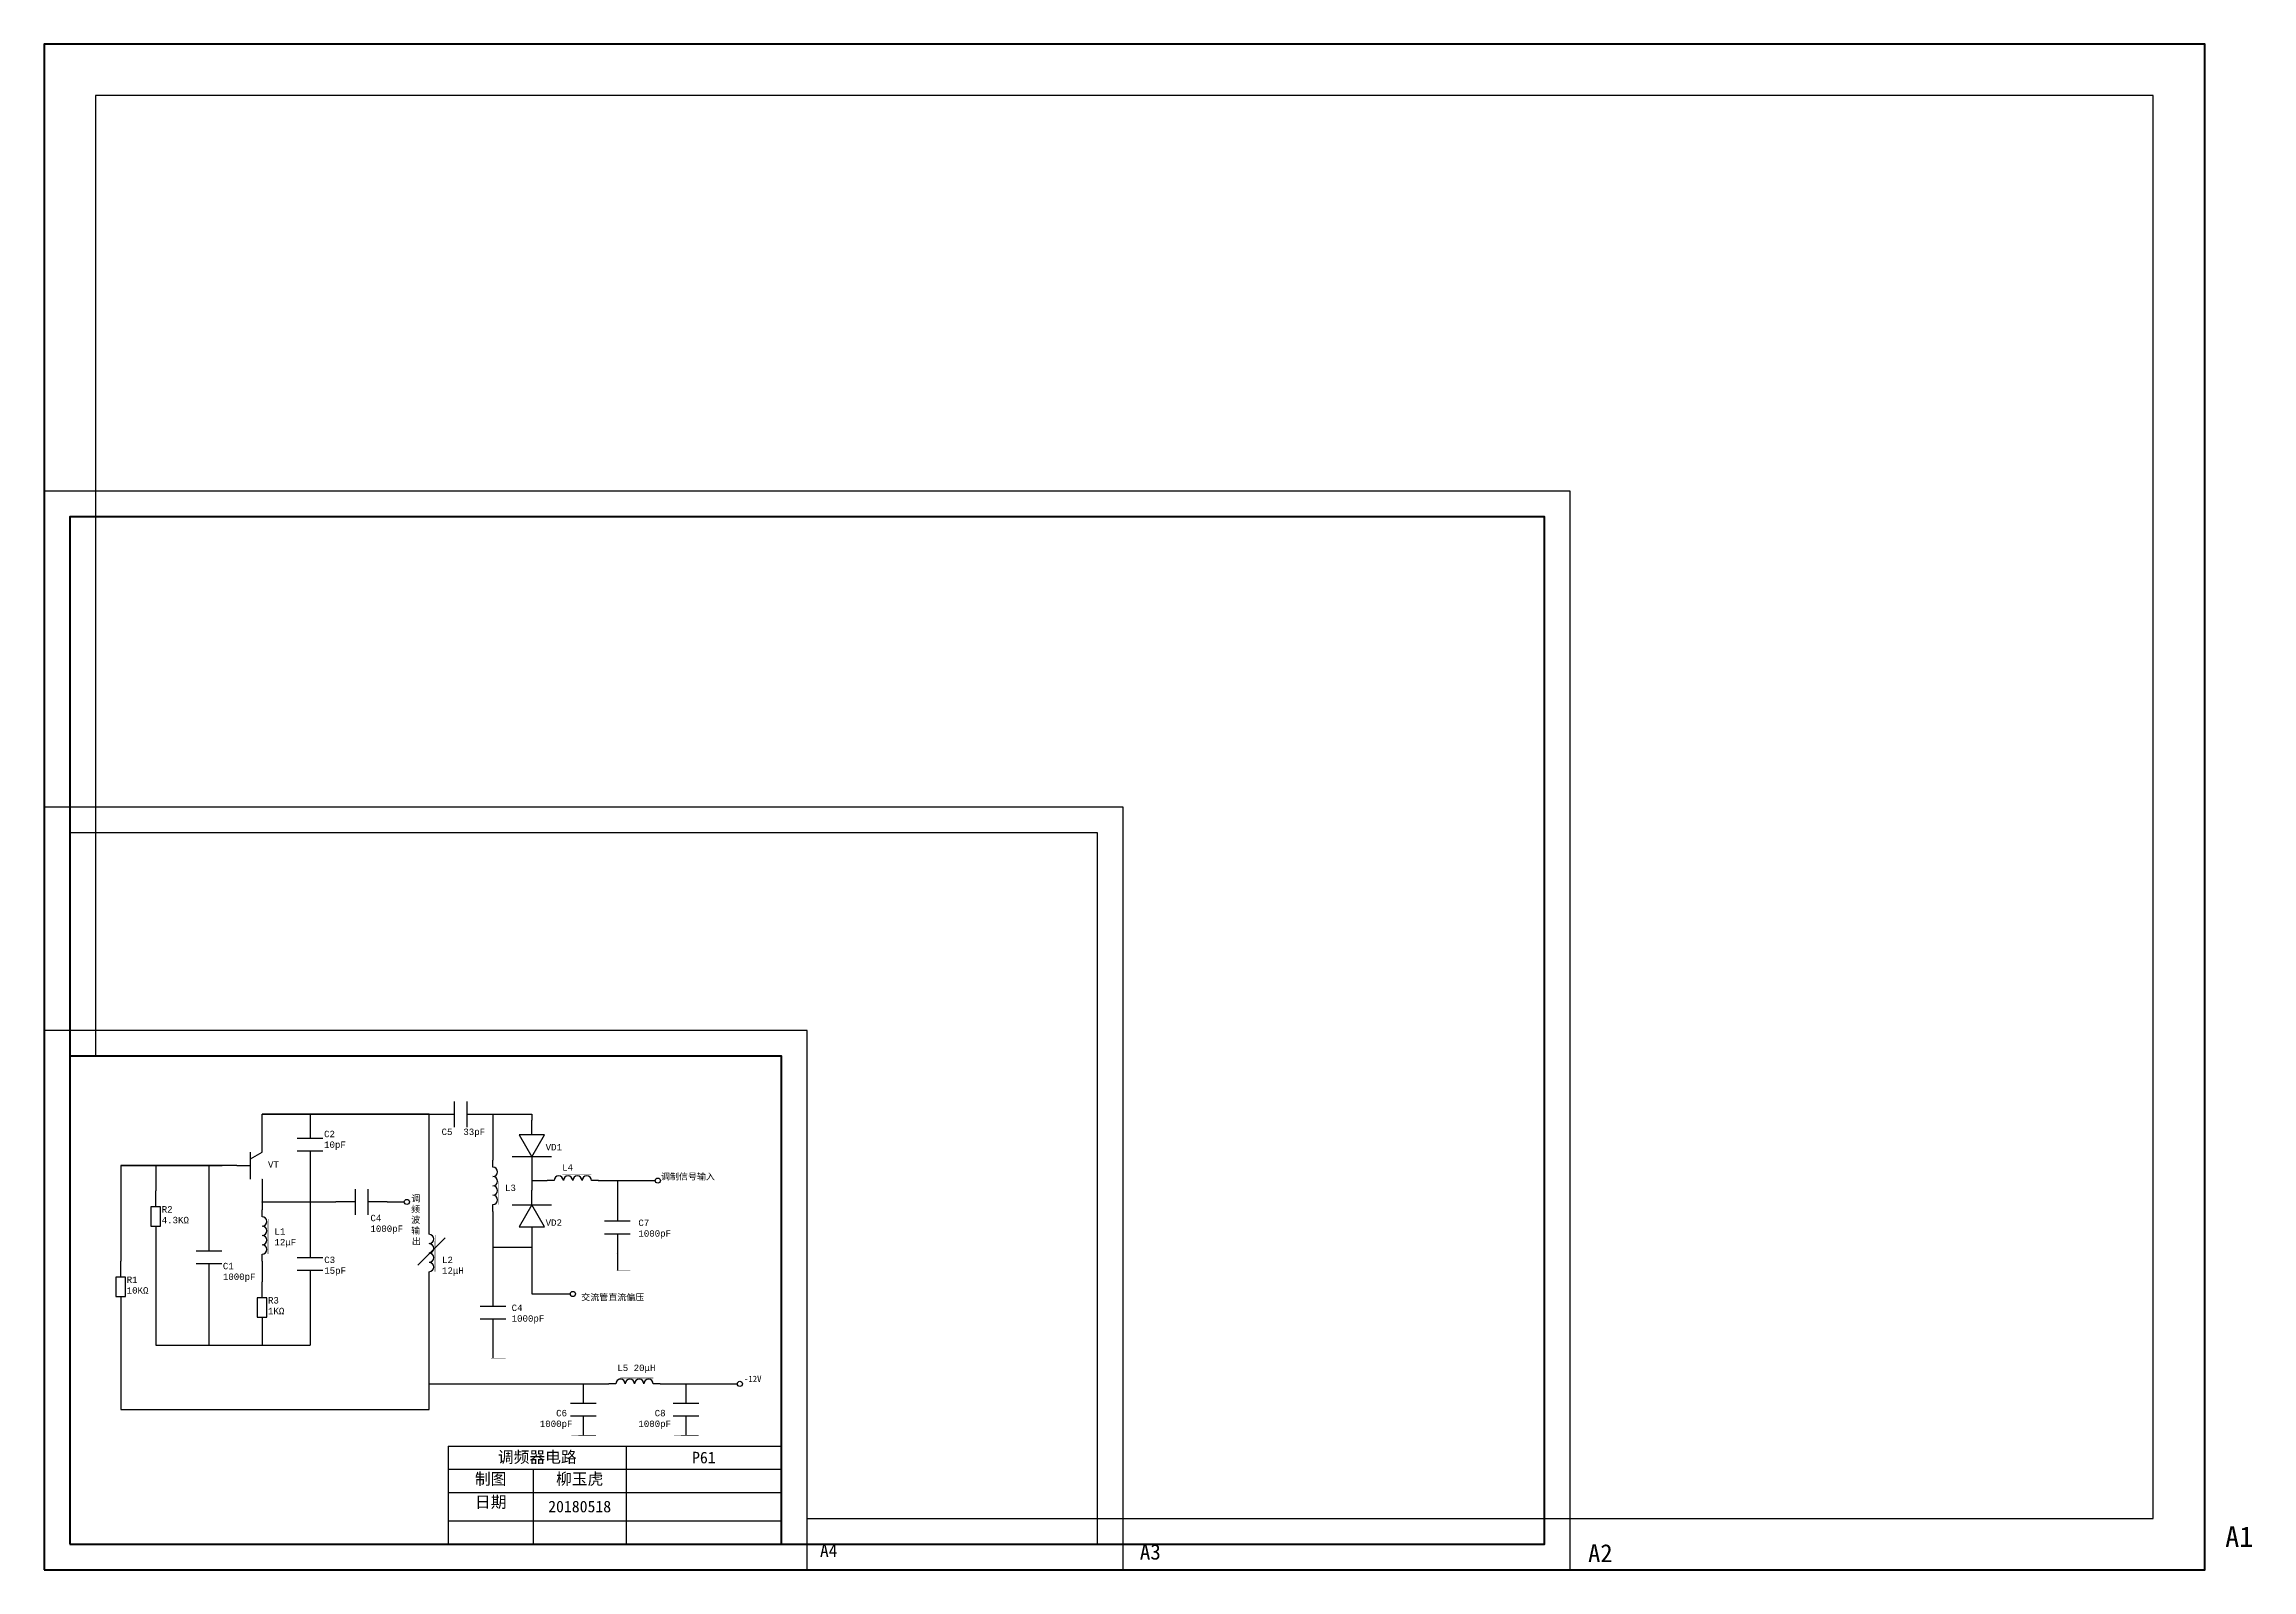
# Model space of a CAD drawing. Header units: millimetres. Extents: x 0 to 859, y 0 to 594.
import ezdxf

# ---------------------------------------------------------------- set-up
doc = ezdxf.new("R2010")
doc.units = ezdxf.units.MM
doc.layers.get('0').update_dxf_attribs({"true_color": 0xff2929})
for name, color, linetype in [('元件', 4, 'Continuous'), ('图框', 7, 'Continuous'), ('文字', 42, 'Continuous'), ('线路', 1, 'Continuous')]:
    doc.layers.add(name, color=color, linetype=linetype)
doc.layers.add('注释', color=7, linetype='Continuous', true_color=0x77783f, plot=False)
doc.styles.get("Standard").update_dxf_attribs({"font": ''})
doc.styles.add('样式 3', font='')
doc.styles.get('Standard').set_extended_font_data('SimSun')
doc.styles.get('样式 3').set_extended_font_data('SimSun')

# ---------------------------------------------------------------- blocks, each defined once
blk = doc.blocks.new('*T2')
at = {"layer": '注释', "color": 0, "linetype": 'ByBlock', "lineweight": -2}
for p, q in [((0, 0), (129.68, 0)), ((0, 0), (0, -38.14)), ((69.26, 0), (69.26, -38.14)), ((129.68, 0), (129.68, -38.14)), ((0, -9.02), (129.68, -9.02)), ((33, -9.02), (33, -38.14)), ((0, -18.02), (129.68, -18.02)), ((0, -29.14), (129.68, -29.14)), ((0, -38.14), (129.68, -38.14))]:
    blk.add_line(p, q, dxfattribs=at)
at = {"layer": '注释', "color": 0, "char_height": 4.5}
for s, insert, width, attachment_point in [('调频器电路', (34.63, -4.51), 66.2597, 5), ('P61', (99.47, -4.51), 57.4214, 5), ('制图', (16.5, -10.53), 30.0001, 2), ('柳玉虎', (51.13, -10.53), 33.2596, 2), ('日期', (16.5, -19.52), 30.0001, 2), ('20180518', (51.13, -23.58), 33.2596, 5)]:
    blk.add_mtext(s, dxfattribs=dict(at, insert=insert, width=width, attachment_point=attachment_point))
blk = doc.blocks.new('R')
for p, q in [((25, 0), (0, 0)), ((55, 0), (80, 0))]:
    blk.add_line(p, q)
at = {"const_width": 0.6}
for points in [[(-0.3, 0, 1), (0.3, 0, 1)], [(79.7, 0, 1), (80.3, 0, 1)]]:
    blk.add_lwpolyline(points, format="xyb", close=True, dxfattribs=at)
blk.add_lwpolyline([(25, -7.5), (55, -7.5), (55, 7.5), (25, 7.5)], close=True)
blk = doc.blocks.new('C')
for p, q in [((0, 0), (15, 0)), ((15, -10), (15, 10)), ((24.9, -10), (24.9, 10)), ((25, 0), (40, 0))]:
    blk.add_line(p, q)
at = {"const_width": 0.5}
for points in [[(-0.2, 0, 1), (0.2, 0, 1)], [(39.8, 0, 1), (40.2, 0, 1)]]:
    blk.add_lwpolyline(points, format="xyb", close=True, dxfattribs=at)
blk = doc.blocks.new('QNPN')
at = {"const_width": 0.35}
for points in [[(-0.2, 0, 1), (0.2, 0, 1)], [(18.5, 10, 1), (18.8, 10, 1)], [(18.5, -10, 1), (18.8, -10, 1)]]:
    blk.add_lwpolyline(points, format="xyb", close=True, dxfattribs=at)
at = {"layer": '元件'}
for p, q in [((0, 0), (10, 0)), ((10, 0), (10, 10)), ((10, 5), (18.7, 10)), ((10, -10), (10, 0))]:
    blk.add_line(p, q, dxfattribs=at)
blk.add_lwpolyline([(15.7, -8.3, 2.2, 5.024295867788081e-15, 0), (18.7, -10, 0, 0, 0), (10, -5, 0, 0, 0)], format="xyseb", close=True, dxfattribs=at)
blk = doc.blocks.new('LwithCore')
at = {"const_width": 0.15}
for points in [[(-0.07, 0, 1), (0.07, 0, 1)], [(12.37, 0, 1), (12.52, 0, 1)]]:
    blk.add_lwpolyline(points, format="xyb", close=True, dxfattribs=at)
at = {"layer": '元件'}
for p, q in [((1.7, 0), (0, 0)), ((12.45, 0), (10.75, 0))]:
    blk.add_line(p, q, dxfattribs=at)
at = {"layer": '元件', "lineweight": 30, "const_width": 0.1}
blk.add_lwpolyline([(1.71, 1.43), (10.76, 1.43)], close=True, dxfattribs=at)
at = {"layer": '元件'}
for centre in [(2.83, 0), (5.09, 0), (7.35, 0), (9.62, 0)]:
    blk.add_arc(centre, 1.13, 0, 180, dxfattribs=at)
blk = doc.blocks.new('D')
for p, q in [((0, 37.5), (0, 52.5)), ((-20, 37.5), (20, 37.5)), ((0, 15), (0, 0))]:
    blk.add_line(p, q)
at = {"const_width": 0.5}
for points in [[(-0.2, 52.5, 1), (0.2, 52.5, 1)], [(-0.2, 0, 1), (0.2, 0, 1)]]:
    blk.add_lwpolyline(points, format="xyb", close=True, dxfattribs=at)
blk.add_lwpolyline([(0, 37.5), (-13, 15), (13, 15)], close=True)

msp = doc.modelspace()

# ---------------------------------------------------------------- linework, layer by layer
at = {"layer": '元件'}
for p, q in [((84.83, 162.66), (84.83, 168.25)), ((84.83, 152.13), (84.83, 148.25)), ((145.47, 118.63), (156.07, 129.24))]:
    msp.add_line(p, q, dxfattribs=at)
at = {"layer": '图框', "lineweight": 200}
msp.add_lwpolyline([(0, 0), (841, 0), (841, 594), (0, 594)], close=True, dxfattribs=at)
at = {"layer": '图框'}
msp.add_lwpolyline([(297, 20), (821, 20), (821, 574), (20, 574), (20, 200)], dxfattribs=at)
for points in [[(0, 0), (594, 0), (594, 420), (0, 420)], [(0, 0), (420, 0), (420, 297), (0, 297)], [(10, 10), (410, 10), (410, 287), (10, 287)]]:
    msp.add_lwpolyline(points, close=True, dxfattribs=at)
at = {"layer": '图框', "lineweight": 50}
for points in [[(10, 10), (584, 10), (584, 410), (10, 410)], [(10, 10), (287, 10), (287, 200), (10, 200)]]:
    msp.add_lwpolyline(points, close=True, dxfattribs=at)
at = {"layer": '图框', "lineweight": 25}
msp.add_lwpolyline([(0, 0), (297, 0), (297, 210), (0, 210)], close=True, dxfattribs=at)
at = {"layer": '线路'}
for p, q in [((84.83, 168.25), (84.83, 177.4)), ((103.53, 177.4), (103.53, 175.61)), ((149.83, 177.4), (152.26, 177.4)), ((149.83, 153.24), (149.83, 177.4)), ((172.26, 177.4), (174.67, 177.4)), ((174.67, 177.4), (174.67, 159.47)), ((174.67, 177.4), (189.83, 177.4)), ((189.83, 177.4), (189.83, 175.05)), ((29.83, 157.4), (29.83, 120.18)), ((103.53, 155.61), (103.53, 129.17)), ((84.83, 148.25), (84.83, 140.21)), ((149.83, 133.48), (149.83, 153.24)), ((189.83, 151.54), (195.74, 151.54)), ((215.74, 151.54), (223.14, 151.54)), ((223.14, 151.54), (237.87, 151.54)), ((223.14, 151.54), (223.14, 143.33)), ((85, 143.24), (113.54, 143.24)), ((133.54, 143.24), (140.19, 143.24)), ((174.67, 139.47), (174.67, 110.19)), ((174.67, 125.67), (189.83, 125.67)), ((189.83, 125.67), (189.83, 107.4)), ((223.14, 123.33), (223.14, 116.54)), ((84.83, 120.21), (84.83, 112.17)), ((149.83, 62.4), (149.83, 113.24)), ((103.53, 109.17), (103.53, 87.44)), ((189.83, 107.4), (204.83, 107.4)), ((29.83, 100.18), (29.83, 62.4)), ((43.45, 87.44), (84.83, 87.44)), ((84.83, 92.17), (84.83, 87.44)), ((84.83, 87.44), (103.53, 87.44)), ((174.67, 90.19), (174.67, 82.4)), ((149.83, 72.4), (209.83, 72.4)), ((209.83, 72.4), (219.83, 72.4)), ((239.83, 72.4), (249.83, 72.4)), ((249.83, 72.4), (269.83, 72.4)), ((29.83, 62.4), (149.83, 62.4))]:
    msp.add_line(p, q, dxfattribs=at)
msp.add_lwpolyline([(84.83, 177.4), (103.53, 177.4), (149.83, 177.4)], close=True, dxfattribs=at)
for points in [[(75, 157.4), (43.45, 157.4), (29.83, 157.4), (69.24, 157.4)], [(43.45, 157.4), (43.45, 147.58)], [(64.14, 157.4), (64.14, 131.71)], [(189.83, 155.05), (189.83, 147.86)], [(43.45, 127.58), (43.45, 87.44)], [(189.83, 127.86), (189.83, 125.67)], [(64.14, 111.71), (64.14, 87.44)]]:
    msp.add_lwpolyline(points, dxfattribs=at)
at = {"layer": '线路', "const_width": 0.25}
for points in [[(189.7, 151.54, 1), (189.95, 151.54, 1)], [(84.7, 143.24, 1), (84.95, 143.24, 1)], [(174.55, 125.67, 1), (174.8, 125.67, 1)], [(189.7, 125.67, 1), (189.95, 125.67, 1)], [(149.7, 72.4, 1), (149.95, 72.4, 1)]]:
    msp.add_lwpolyline(points, format="xyb", close=True, dxfattribs=at)
at = {"layer": '线路', "const_width": 0.2}
for points in [[(218.14, 116.54), (228.14, 116.54)], [(169.67, 82.4), (179.67, 82.4)], [(204.83, 52.4), (214.83, 52.4)], [(244.83, 52.4), (254.83, 52.4)]]:
    msp.add_lwpolyline(points, close=True, dxfattribs=at)
at = {"layer": '线路'}
for centre in [(238.87, 151.54), (141.19, 143.24), (205.83, 107.4), (270.83, 72.4)]:
    msp.add_circle(centre, 1, dxfattribs=at)

# ---------------------------------------------------------------- block references
msp.add_blockref('*T2', (157.32, 48.2))
at = {"layer": '元件'}
for name, p, xscale, yscale, zscale in [('C', (152.26, 177.4), 0.5, 0.5, 0.5), ('QNPN', (75, 157.4), 0.526664997529019, 0.526664997529019, 0.526664997529019), ('D', (189.83, 127.86), 0.3809523809523809, 0.3809523809523809, 0.3809523809523809), ('LwithCore', (195.74, 151.54), 1.606886471065547, 1.606886471065547, 1.606886471065547), ('LwithCore', (219.83, 72.4), 1.606886471065547, 1.606886471065547, 1.606886471065547)]:
    msp.add_blockref(name, p, dxfattribs=dict(at, xscale=xscale, yscale=yscale, zscale=zscale))
for name, p, xscale, yscale, zscale, rotation in [('C', (103.53, 175.61), 0.5, 0.5, 0.5, 270), ('D', (189.83, 175.05), 0.3809523809523809, 0.3809523809523809, 0.3809523809523809, 180), ('LwithCore', (174.67, 159.47), 1.606886471065547, 1.606886471065547, 1.606886471065547, 270), ('R', (43.45, 147.58), 0.25, 0.25, 0.25, 270), ('C', (133.54, 143.24), 0.5, 0.5, 0.5, 180), ('LwithCore', (84.83, 140.21), 1.606886471065547, 1.606886471065547, 1.606886471065547, 270), ('C', (223.14, 143.33), 0.5, 0.5, 0.5, 270), ('C', (64.14, 131.71), 0.5, 0.5, 0.5, 270), ('C', (103.53, 129.17), 0.5, 0.5, 0.5, 270), ('LwithCore', (149.83, 133.36), 1.606886471065547, 1.606886471065547, 1.606886471065547, 270), ('R', (29.83, 120.18), 0.25, 0.25, 0.25, 270), ('R', (84.83, 112.17), 0.25, 0.25, 0.25, 270), ('C', (174.67, 110.19), 0.5, 0.5, 0.5, 270), ('C', (209.83, 72.4), 0.5, 0.5, 0.5, 270), ('C', (249.83, 72.4), 0.5, 0.5, 0.5, 270)]:
    msp.add_blockref(name, p, dxfattribs=dict(at, xscale=xscale, yscale=yscale, zscale=zscale, rotation=rotation))

# ---------------------------------------------------------------- texts
at = {"attachment_point": 1}
for s, heights, insert, char_height in [('\\pi5;A4', [9.91], (297, 10), 5), ('\\pi6;A3', [0], (420.5, 10), 6), ('\\pi7;A2', [0], (594, 10), 7), ('\\pi8;A1', [0], (841, 16.92), 8)]:
    msp.add_mtext_dynamic_manual_height_columns(s, width=28.0424, gutter_width=12.5, heights=heights, dxfattribs=dict(at, insert=insert, char_height=char_height))
at = {"layer": '文字', "char_height": 2.5, "attachment_point": 1, "style": '样式 3'}
for s, width, heights, insert in [('{\\fConsolas|b0|i0|c0|p49;C2\\P10pF}', 12.0799, [0], (108.96, 170.95)), ('{\\fConsolas|b0|i0|c0|p49;C5  33pF}', 17.3811, [7.78], (154.7, 171.8)), ('{\\fConsolas|b0|i0|c0|p49;VD1}', 12.0799, [0], (195.21, 165.81)), ('{\\fConsolas|b0|i0|c0|p49;VT}', 12.0799, [0], (87.13, 159.08)), ('{\\fConsolas|b0|i0|c0|p49;L4}', 12.0799, [0], (201.63, 157.92)), ('调制信号输入', 26.7168, [0], (240.1, 154.38)), ('\\pi1.167;调\\P\\pi1.0837;频\\P\\pi1.1045;波\\P\\pi1.0698;输\\P\\pi1.3754;出', 5.4313, [0], (141.77, 145.86)), ('{\\fConsolas|b0|i0|c0|p49;L3}', 12.0799, [0], (179.4, 149.98)), ('{\\fConsolas|b0|i0|c0|p49;R2\\P4.3KΩ}', 12.0799, [0], (45.75, 141.6)), ('{\\fConsolas|b0|i0|c0|p49;C4\\P1000pF}', 12.0799, [0], (127.01, 138.24)), ('{\\fConsolas|b0|i0|c0|p49;L1\\P12μF}', 12.0799, [0], (89.64, 133)), ('{\\fConsolas|b0|i0|c0|p49;VD2}', 12.0799, [0], (195.21, 136.44)), ('{\\fConsolas|b0|i0|c0|p49;C7\\P1000pF}', 12.0799, [0], (231.31, 136.38)), ('{\\fConsolas|b0|i0|c0|p49;C3\\P15pF}', 12.0799, [0], (109.02, 121.94)), ('{\\fConsolas|b0|i0|c0|p49;L2\\P12μH}', 12.0799, [0], (154.88, 121.92)), ('{\\fConsolas|b0|i0|c0|p49;R1\\P10KΩ}', 12.0799, [0], (32.13, 114.21)), ('{\\fConsolas|b0|i0|c0|p49;C1\\P1000pF}', 12.0799, [0], (69.57, 119.54)), ('{\\fConsolas|b0|i0|c0|p49;R3\\P1KΩ}', 12.0799, [0], (87.13, 106.19)), ('{\\fConsolas|b0|i0|c0|p49;C4\\P1000pF}', 12.0799, [0], (181.97, 103.28)), ('交流管直流偏压', 26.7168, [0], (209.06, 107.4)), ('{\\fConsolas|b0|i0|c0|p49;L5 20μH}', 16.9042, [0], (223.11, 79.9)), ('-12V', 26.7168, [0], (272.41, 75.58)), ('{\\fConsolas|b0|i0|c0|p49;   C6\\P1000pF}', 12.0799, [0], (192.94, 62.29)), ('{\\fConsolas|b0|i0|c0|p49;   C8\\P1000pF}', 12.0799, [0], (231.31, 62.29))]:
    msp.add_mtext_dynamic_manual_height_columns(s, width=width, gutter_width=12.5, heights=heights, dxfattribs=dict(at, insert=insert))

doc.saveas('drawing.dxf')
